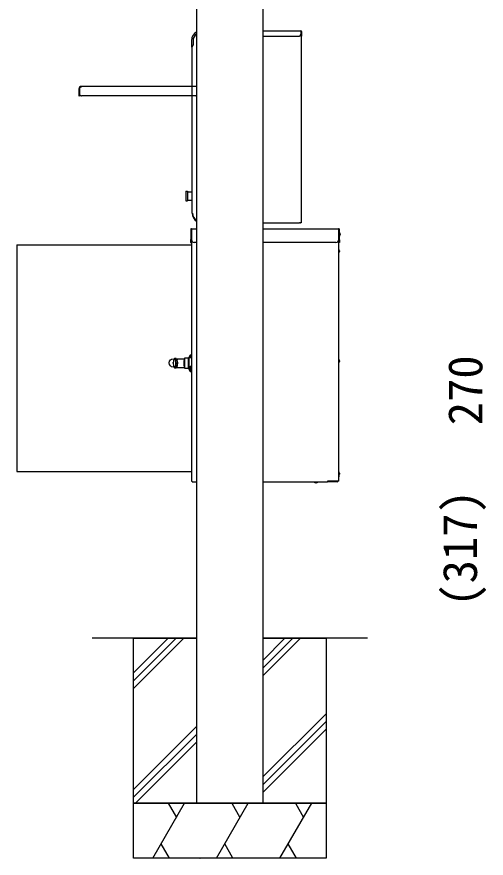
# Model space of a CAD drawing. Units: millimetres, scale not verified. Extents: x -4375 to 4375, y -6500 to 6475.
# Drawn here: x 763 to 1616, y -1150 to 380 of the extents above; entities that cross this region are included whole.
import ezdxf
from ezdxf.enums import TextEntityAlignment as Align

# ---------------------------------------------------------------- set-up
doc = ezdxf.new("R2010")
doc.units = ezdxf.units.MM
doc.header["$LTSCALE"] = 30
doc.header["$PDMODE"] = 32
doc.header["$PDSIZE"] = 15
doc.layers.add('0-2_YKK_A1', color=4, linetype='Continuous')
doc.layers.add('0-3_YKK_D', color=6, linetype='Continuous')
doc.styles.add('ＭＳ ゴシック', font='')
doc.styles.get('ＭＳ ゴシック').set_extended_font_data('MS Gothic')

msp = doc.modelspace()

# ---------------------------------------------------------------- linework, layer by layer
at = {"layer": '0-2_YKK_A1'}
for p, q in [((1210, 354.5), (1279, 354.5)), ((1279, 354.48), (1279, 348.5)), ((1279.18, 353.5), (1279.5, 353.5)), ((1279.3, 353), (1279.3, 343.5)), ((1280, 353.5), (1280, 344.5)), ((1210, 344.5), (1275, 344.5)), ((1279.8, 343.5), (1279.3, 343.5)), ((1279.8, 343.5), (1279.8, 5.5)), ((1080, 336.5), (1080, 325.5)), ((1080, 327.9), (1080, 325.5)), ((1080.5, 325.54), (1080.5, 325.5)), ((1080.7, 325.58), (1080.7, 23.1)), ((1083, 336.5), (1083, 328.5)), ((875.5, 248.5), (875.5, 236.6)), ((876.1, 248.5), (876.1, 236.6)), ((876.5, 248.5), (876.5, 240)), ((880.5, 253.5), (880.5, 252.5)), ((1090, 253.5), (880.5, 253.5)), ((876.63, 239), (876.1, 239)), ((876.7, 239), (876.63, 239)), ((1088, 236), (880.5, 236)), ((1070, 63), (1073, 63)), ((1070, 63), (1070, 45)), ((1073, 63), (1073, 45)), ((1073, 61.5), (1080.7, 61.5)), ((1073, 46.5), (1080.7, 46.5)), ((1070, 45), (1073, 45)), ((1081.72, 23.1), (1080.7, 23.1)), ((1081.4, 23.1), (1081.4, 23)), ((1276.8, 4.5), (1210, 4.5)), ((1246.36, 5), (1246.36, 4.5)), ((1254.85, 5), (1254.85, 4.5)), ((1276.8, 5.5), (1276.8, 4.5)), ((1279.8, 5.5), (1276.8, 5.5)), ((1277.6, 5), (1276.8, 5)), ((1277.6, 5.5), (1277.6, 5)), ((1078.9, -6.9), (1078.9, -25.3)), ((1079.7, -6.9), (1079.7, -25.3)), ((1080, -6.38), (1080, -464.6)), ((1080.25, -6.3), (1080.3, -6.3)), ((1080.3, -6.9), (1080.3, -5.5)), ((1080.3, -5.5), (1090, -5.5)), ((1080.3, -25.5), (1080.3, -6.9)), ((1210, -5.5), (1347.5, -5.5)), ((1347.75, -6.9), (1347.75, -25.5)), ((1348.1, -13.9), (1347.75, -13.9)), ((1348.1, -25.5), (1348.1, -6.9)), ((1348.9, -25.5), (1348.9, -6.9)), ((1349.4, -12.25), (1348.9, -12.25)), ((1349.4, -12.25), (1349.4, -14.26)), ((1349.4, -14.26), (1349.4, -18.75)), ((1350.4, -14.78), (1350.4, -15.22)), ((1350.4, -15.22), (1350.4, -16.22)), ((1078.9, -30.3), (1078.9, -25.3)), ((1079.7, -25.3), (1079.7, -30.3)), ((1090, -30.5), (1085.3, -30.5)), ((1342.75, -30.5), (1210, -30.5)), ((1347.75, -17.1), (1348.1, -17.1)), ((1348.9, -18.75), (1349.4, -18.75)), ((1348.9, -25.5), (1348.9, -30.5)), ((762.9, -34.95), (1080, -34.95)), ((762.9, -34.95), (762.9, -447.2)), ((1347.9, -43.05), (1347.4, -43.05)), ((1347.9, -43.05), (1347.9, -45.06)), ((1347.9, -45.06), (1347.9, -49.55)), ((1348.9, -45.58), (1348.9, -46.02)), ((1347.4, -49.55), (1347.9, -49.55)), ((1348.9, -46.02), (1348.9, -47.02)), ((1052.22, -241.7), (1049.59, -241.7)), ((1052.22, -241.73), (1052.4, -241.97)), ((1067.4, -242.6), (1053.5, -242.6)), ((1067.4, -244.7), (1067.3, -244.8)), ((1067.3, -244.8), (1067.3, -244.89)), ((1067.6, -241.2), (1067.4, -241.4)), ((1067.4, -259), (1067.4, -241.4)), ((1074.9, -241.2), (1067.6, -241.2)), ((1067.6, -241.2), (1067.6, -259.2)), ((1077.18, -236.01), (1074.51, -241.2)), ((1074.9, -243.48), (1074.9, -240.7)), ((1074.9, -259.7), (1074.9, -243.48)), ((1075.4, -240.2), (1075.4, -243.13)), ((1075.4, -243.13), (1075.4, -260.2)), ((1077.18, -236.01), (1077.18, -240.2)), ((1080, -235.2), (1078.52, -235.2)), ((1078.52, -235.2), (1078.52, -240.2)), ((1347.9, -243.05), (1347.4, -243.05)), ((1347.9, -243.05), (1347.9, -245.06)), ((1049.59, -258.7), (1052.22, -258.7)), ((1054.16, -245.55), (1051.56, -245.55)), ((1051.56, -254.85), (1054.16, -254.85)), ((1052.01, -250.08), (1054.61, -250.08)), ((1054.61, -250.32), (1052.01, -250.32)), ((1053.5, -257.8), (1067.4, -257.8)), ((1054.61, -250.32), (1054.61, -250.08)), ((1067.3, -255.51), (1067.3, -255.6)), ((1067.3, -255.6), (1067.4, -255.7)), ((1067.4, -259), (1067.6, -259.2)), ((1067.6, -259.2), (1074.9, -259.2)), ((1074.51, -259.2), (1077.18, -264.39)), ((1074.9, -259.7), (1075.4, -260.2)), ((1076.82, -257.07), (1076.91, -257.33)), ((1076.9, -256.92), (1076.9, -257.2)), ((1078.4, -256.05), (1080, -256.05)), ((1078.4, -258.26), (1078.4, -258.31)), ((1080, -258.31), (1078.4, -258.31)), ((1079.3, -258.05), (1080, -258.05)), ((1347.4, -249.55), (1347.9, -249.55)), ((1347.9, -245.06), (1347.9, -249.55)), ((1348.9, -245.58), (1348.9, -246.02)), ((1348.9, -246.02), (1348.9, -247.02)), ((1075.4, -260.2), (1080, -260.2)), ((1077.18, -260.2), (1077.18, -261.7)), ((1077.18, -261.7), (1077.18, -264.39)), ((1078.52, -260.2), (1078.52, -265.2)), ((1078.52, -265.2), (1080, -265.2)), ((762.9, -447.2), (1080, -447.2)), ((1347.9, -447.75), (1347.4, -447.75)), ((1347.4, -454.25), (1347.9, -454.25)), ((1347.9, -447.75), (1347.9, -449.76)), ((1347.9, -449.76), (1347.9, -454.25)), ((1348.1, -455.28), (1348.1, -455.72)), ((1348.1, -455.72), (1348.1, -456.72)), ((1348.9, -450.28), (1348.9, -450.72)), ((1348.9, -450.72), (1348.9, -451.72)), ((1081.4, -464.6), (1080, -464.6)), ((1081.4, -466), (1081.4, -464.6)), ((1081.4, -466), (1090, -466)), ((1210, -466), (1327.4, -466)), ((1303.15, -466), (1303.15, -466.5)), ((1306.4, -466.5), (1303.15, -466.5)), ((1306.4, -467.5), (1305.68, -467.5)), ((1309.65, -466.5), (1306.4, -466.5)), ((1307.12, -467.5), (1306.4, -467.5)), ((1309.65, -466.5), (1309.65, -466)), ((1346, -464.6), (1327.4, -464.6)), ((1327.4, -464.6), (1327.4, -466)), ((1327.4, -465.2), (1344.4, -465.2)), ((1331.6, -466), (1327.4, -466)), ((1331.6, -465.2), (1331.6, -466)), ((1345.2, -466), (1331.6, -466)), ((1344.4, -465.2), (1344.4, -464.6)), ((1345.2, -465.2), (1344.4, -465.2)), ((1345.2, -465.2), (1345.2, -466)), ((1090, -750.5), (900, -750.5)), ((975, -750.5), (1090, -750.5)), ((975, -813.52), (1038.02, -750.5)), ((975, -827.66), (1052.16, -750.5)), ((975, -841.8), (1066.3, -750.5)), ((1400, -750.5), (1210, -750.5)), ((1210, -790.65), (1250.15, -750.5)), ((1210, -804.79), (1264.29, -750.5)), ((1210, -818.94), (1278.44, -750.5)), ((1210, -1002.78), (1325, -887.78)), ((1210, -1016.93), (1325, -901.93)), ((975, -1025.65), (1090, -910.65)), ((1210, -1031.07), (1325, -916.07)), ((975, -1039.79), (1090, -924.79)), ((978.44, -1050.5), (1090, -938.94)), ((1010.03, -1150.5), (1067.77, -1050.5)), ((1038.03, -1050.5), (1052.9, -1076.25)), ((1125.5, -1150.5), (1183.24, -1050.5)), ((1153.5, -1050.5), (1168.37, -1076.25)), ((1240.97, -1150.5), (1298.71, -1050.5)), ((1268.97, -1050.5), (1283.84, -1076.25)), ((1040.17, -1150.27), (1025.17, -1124.29)), ((1155.64, -1150.27), (1140.64, -1124.29)), ((1271.11, -1150.27), (1256.11, -1124.29)), ((980.17, -1150.27), (980.3, -1150.5)), ((1095.64, -1150.27), (1095.77, -1150.5)), ((1211.11, -1150.27), (1211.24, -1150.5))]:
    msp.add_line(p, q, dxfattribs=at)
for points in [[(1210, 644), (1210, -750.5), (1210, -1050.5), (1090, -1050.5), (1090, -750.5), (1090, 644)], [(1279.5, 353.5), (1279.5, 344.5), (1280, 344.5)], [(876.7, 239), (876.7, 238.75), (876.7, 236.6)], [(1347.4, -27.33), (1347.4, -464.6), (1346, -464.6)], [(1348.9, -30.5), (1348.1, -30.5), (1348.1, -25.5)], [(1053.52, -242.65), (1053.53, -242.66), (1053.93, -243.08), (1054.39, -243.89)], [(1080, -240.2), (1075.4, -240.2), (1074.9, -240.7)], [(1052.4, -258.43), (1052.21, -258.7), (1052.21, -258.69)], [(1054.38, -256.51), (1053.92, -257.32), (1053.53, -257.74), (1053.52, -257.75)], [(1067.3, -255.51), (1066.9, -255.1), (1066.9, -245.3), (1067.3, -244.89)], [(1078.4, -258.31), (1077.87, -258.26), (1077.41, -258.1), (1077.05, -257.85), (1076.84, -257.52), (1076.81, -257.15), (1076.95, -256.77), (1077.26, -256.43), (1077.7, -256.18), (1078.21, -256.06), (1078.4, -256.05)], [(1210, -750.5), (1325, -750.5), (1325, -1050.5), (975, -1050.5), (975, -750.5)]]:
    msp.add_lwpolyline(points, dxfattribs=at)
for points in [[(1078.4, -258.26), (1078.97, -258.18), (1079.46, -257.95), (1079.79, -257.61), (1079.9, -257.2), (1079.79, -256.79), (1079.46, -256.45), (1078.97, -256.22), (1078.4, -256.14), (1077.83, -256.22), (1077.34, -256.45), (1077.01, -256.79), (1076.9, -257.2), (1077.01, -257.61), (1077.34, -257.95), (1077.83, -258.18)], [(975, -1050.5), (1325, -1050.5), (1325, -1150.5), (975, -1150.5)]]:
    msp.add_lwpolyline(points, close=True, dxfattribs=at)
for centre, radius, start, end in [((1098.01, 336.5), 18, 116.41444, 180), ((1279.01, 353.5), 1, 0, 90), ((1279.01, 353.5), 0.5, 0, 90), ((1278.31, 353), 1, 0, 45.573), ((1098.01, 336.5), 15, 122.26481, 180), ((1275.01, 348.5), 4, 270, 0), ((1080.01, 328.5), 3, 270, 0), ((1081.01, 325.5), 1, 179.99999, 252.54157), ((1081.01, 325.5), 0.5, 179.99999, 233.12813), ((880.5, 248.5), 5, 90, 180), ((880.5, 248.5), 4.4, 90, 180), ((880.5, 248.5), 4, 90, 180), ((876.1, 236.6), 0.6, 180, 0), ((880.5, 240), 4, 180, 270), ((1088, 240), 4, 270, 300), ((1099.41, 23), 18, 179.99999, 238.49061), ((1081.71, 22.6), 0.5, 1.62794, 90), ((1099.31, 23.1), 17.1, 181.62794, 237.02334), ((1277.61, 6), 1, 270, 330), ((1080.3, -6.9), 1.4, 90, 180), ((1080.3, -6.9), 0.6, 94.67599, 180), ((1343.25, -6.97), 4.5, 0.89046, 19.07698), ((1347.5, -6.9), 1.4, 0.00032, 89.99992), ((1347.55, -6.87), 0.551, 357.02921, 76.19015), ((1344.88, -15.5), 5.57, 7.4217, 35.70212), ((1080.3, -30.3), 1.4, 180, 257.62637), ((1080.3, -30.3), 0.6, 180, 240), ((1085.3, -25.5), 5, 180, 270), ((1342.75, -25.5), 5, 270, 0), ((1344.88, -15.5), 5.57, 324.29788, 352.5783), ((1343.38, -46.3), 5.57, 7.4217, 35.70212), ((1343.38, -46.3), 5.57, 324.29788, 352.5783), ((1062.79, -250.2), 15.69, 147.19713, 213.21491), ((1036.05, -251.04), 16.45, 19.46876, 34.29818), ((1036.76, -251.12), 18.11, 26.94982, 30.31921), ((1053.46, -241.39), 1.22, 214.48859, 273.00635), ((834.24, -347.72), 242.49, 24.91802, 25.60939), ((1054.19, -242.57), 1.33, 218.64918, 278.28329), ((1032.56, -250.2), 22.71, 343.86548, 16.10934), ((1078.52, -236.7), 1.5, 90, 152.76508), ((1343.38, -246.3), 5.57, 7.4217, 35.70212), ((1025.24, -243.86), 28.52, 328.87847, 337.33361), ((1027.06, -250.3), 24.95, 0.50839, 10.97674), ((1027.72, -250.16), 24.29, 348.88087, 359.63401), ((1034.6, -248.07), 20.59, 329.81362, 332.77926), ((1053.49, -259.08), 1.28, 88.63542, 145.30014), ((914.84, -190.58), 153.43, 334.14318, 335.2363), ((1054.19, -257.83), 1.34, 81.75748, 141.52699), ((1039.84, -249.26), 14.79, 356.79936, 14.50416), ((1038.34, -250.99), 16.28, 346.31274, 2.38373), ((1078.85, -257.02), 1.05, 5.54367, 67.18588), ((1343.38, -246.3), 5.57, 324.29788, 352.5783), ((1078.52, -263.7), 1.5, 207.23492, 270), ((1342.58, -456), 5.57, 329.98907, 352.5783), ((1342.58, -456), 5.57, 7.4217, 18.31438), ((1343.38, -451), 5.57, 7.4217, 35.70212), ((1343.38, -451), 5.57, 324.29788, 352.5783), ((1306.4, -461.98), 5.57, 234.29788, 262.5783), ((1306.4, -461.98), 5.57, 277.4217, 305.70212), ((1344.4, -463.8), 1.4, 270, 325.1501), ((1345.2, -464.6), 1.4, 270, 0), ((1345.2, -464.6), 0.6, 270, 0)]:
    msp.add_arc(centre, radius, start, end, dxfattribs=at)
msp.add_point((1047.11, -249.58), dxfattribs=at)

# ---------------------------------------------------------------- texts
at = {"layer": '0-3_YKK_D', "style": 'ＭＳ ゴシック'}
for s, p in [('270', (1627.4, -363.04)), ('(317)', (1617.74, -693))]:
    msp.add_text(s, height=62.32, rotation=90, dxfattribs=at).set_placement(p, align=Align.BOTTOM_LEFT)

doc.saveas('drawing.dxf')
